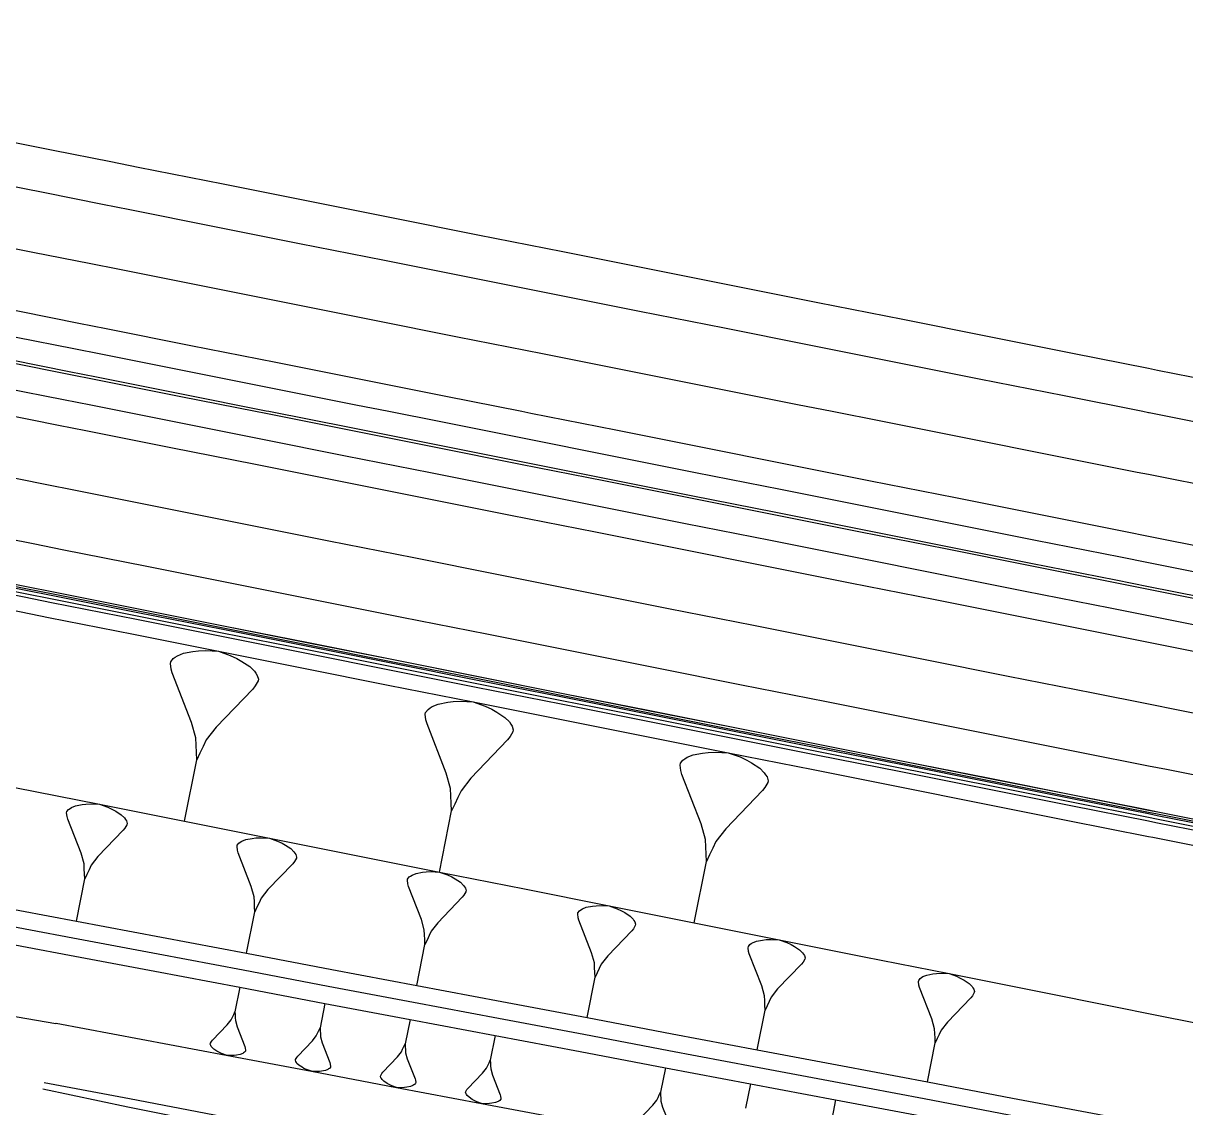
# Model space of a CAD drawing. Extents: x 389565 to 391267, y 804651 to 804848.
# Drawn here: x 389735 to 389802.1, y 804759.8 to 804822.4 of the extents above; entities that cross this region are included whole.
import ezdxf

# ---------------------------------------------------------------- set-up
doc = ezdxf.new("R2010")
doc.units = 0
doc.layers.get('0').update_dxf_attribs({"linetype": 'CONTINUOUS'})

msp = doc.modelspace()

# ---------------------------------------------------------------- linework, layer by layer
at = {"color": 7}
for p, q in [((389799.6622, 804800), (389800, 804799.9327)), ((389743.6967, 804785.7262), (389743.818, 804785.8073)), ((389743.818, 804785.8073), (389743.9393, 804785.8883)), ((389743.9393, 804785.8883), (389744.2831, 804786.0302)), ((389744.2831, 804786.0302), (389744.8292, 804786.1318)), ((389744.8292, 804786.1318), (389745.1528, 804786.1725)), ((389745.1528, 804786.1725), (389745.5776, 804786.1931)), ((389745.5776, 804786.1931), (389746.3059, 804786.1533)), ((389746.3059, 804786.1533), (389746.9939, 804785.9111)), ((389746.9939, 804785.9111), (389747.3784, 804785.7294)), ((389743.5351, 804785.4429), (389743.5553, 804785.5441)), ((389743.5758, 804785.1193), (389743.5351, 804785.4429)), ((389743.5553, 804785.5441), (389743.6967, 804785.7262)), ((389743.6367, 804784.8968), (389743.5758, 804785.1193)), ((389747.3784, 804785.7294), (389747.6618, 804785.5678)), ((389747.6618, 804785.5678), (389748.1273, 804785.2647)), ((389748.1273, 804785.2647), (389748.3905, 804785.002)), ((389744.7517, 804782.0454), (389743.6367, 804784.8968)), ((389748.3905, 804785.002), (389748.4715, 804784.8806)), ((389748.5933, 804784.4357), (389748.4317, 804784.1524)), ((389748.4715, 804784.8806), (389748.5525, 804784.7593)), ((389748.5525, 804784.7593), (389748.6134, 804784.5369)), ((389748.6134, 804784.5369), (389748.5933, 804784.4357)), ((389748.2902, 804783.9702), (389746.168, 804781.7634)), ((389748.4317, 804784.1524), (389748.2902, 804783.9702)), ((389758.6497, 804782.9589), (389758.9936, 804783.1008)), ((389758.9936, 804783.1008), (389759.5399, 804783.2025)), ((389759.5399, 804783.2025), (389759.8637, 804783.2432)), ((389759.8637, 804783.2432), (389760.2886, 804783.2638)), ((389760.2886, 804783.2638), (389761.0171, 804783.2239)), ((389761.0171, 804783.2239), (389761.7053, 804782.9817)), ((389758.2454, 804782.5133), (389758.2656, 804782.6145)), ((389758.2862, 804782.1896), (389758.2454, 804782.5133)), ((389758.2656, 804782.6145), (389758.4071, 804782.7968)), ((389758.4071, 804782.7968), (389758.5284, 804782.8778)), ((389758.5284, 804782.8778), (389758.6497, 804782.9589)), ((389761.7053, 804782.9817), (389762.09, 804782.7999)), ((389762.09, 804782.7999), (389762.3734, 804782.6382)), ((389762.3734, 804782.6382), (389762.8391, 804782.3351)), ((389744.9952, 804781.1555), (389744.7517, 804782.0454)), ((389746.168, 804781.7634), (389745.6022, 804781.0347)), ((389758.347, 804781.9671), (389758.2862, 804782.1896)), ((389759.4624, 804779.1148), (389758.347, 804781.9671)), ((389762.8391, 804782.3351), (389763.1024, 804782.0723)), ((389763.1024, 804782.0723), (389763.1834, 804781.9509)), ((389763.1834, 804781.9509), (389763.2645, 804781.8296)), ((389763.2645, 804781.8296), (389763.3254, 804781.607)), ((389745.0158, 804780.7307), (389744.9952, 804781.1555)), ((389763.1436, 804781.2224), (389763.0021, 804781.0401)), ((389763.3052, 804781.5058), (389763.1436, 804781.2224)), ((389763.3254, 804781.607), (389763.3052, 804781.5058)), ((389745.0364, 804780.3059), (389745.0158, 804780.7307)), ((389745.4205, 804780.6502), (389745.2387, 804780.2657)), ((389745.6022, 804781.0347), (389745.4205, 804780.6502)), ((389763.0021, 804781.0401), (389760.8792, 804778.8327)), ((389744.352, 804776.3404), (389745.057, 804779.8811)), ((389745.057, 804779.8811), (389745.0364, 804780.3059)), ((389745.2387, 804780.2657), (389745.057, 804779.8811)), ((389772.9759, 804779.685), (389773.1174, 804779.8673)), ((389773.1174, 804779.8673), (389773.2388, 804779.9484)), ((389773.2388, 804779.9484), (389773.3602, 804780.0295)), ((389773.3602, 804780.0295), (389773.7042, 804780.1714)), ((389773.7042, 804780.1714), (389774.2506, 804780.2731)), ((389774.2506, 804780.2731), (389774.5745, 804780.3139)), ((389774.5745, 804780.3139), (389774.9995, 804780.3345)), ((389774.9995, 804780.3345), (389775.7283, 804780.2946)), ((389775.7283, 804780.2946), (389776.4167, 804780.0523)), ((389776.4167, 804780.0523), (389776.8015, 804779.8704)), ((389776.8015, 804779.8704), (389777.085, 804779.7087)), ((389759.706, 804778.2246), (389759.4624, 804779.1148)), ((389772.9557, 804779.5838), (389772.9759, 804779.685)), ((389772.9965, 804779.2599), (389772.9557, 804779.5838)), ((389773.0574, 804779.0373), (389772.9965, 804779.2599)), ((389777.085, 804779.7087), (389777.5509, 804779.4055)), ((389777.5509, 804779.4055), (389777.8142, 804779.1426)), ((389777.8142, 804779.1426), (389777.8953, 804779.0212)), ((389760.8792, 804778.8327), (389760.3132, 804778.1037)), ((389774.1731, 804776.1841), (389773.0574, 804779.0373)), ((389778.0171, 804778.5759), (389777.8554, 804778.2924)), ((389777.8953, 804779.0212), (389777.9764, 804778.8998)), ((389777.9764, 804778.8998), (389778.0373, 804778.6772)), ((389778.0373, 804778.6772), (389778.0171, 804778.5759)), ((389759.7266, 804777.7997), (389759.706, 804778.2246)), ((389759.7472, 804777.3747), (389759.7266, 804777.7997)), ((389760.1314, 804777.7191), (389759.9496, 804777.3344)), ((389760.3132, 804778.1037), (389760.1314, 804777.7191)), ((389777.7139, 804778.1101), (389775.5903, 804775.9019)), ((389777.8554, 804778.2924), (389777.7139, 804778.1101)), ((389737.6558, 804777.0245), (389737.7392, 804777.0802)), ((389737.7392, 804777.0802), (389737.8225, 804777.1359)), ((389737.8225, 804777.1359), (389738.0587, 804777.2334)), ((389738.0587, 804777.2334), (389738.4339, 804777.3032)), ((389738.4339, 804777.3032), (389738.6562, 804777.3312)), ((389738.6562, 804777.3312), (389738.9481, 804777.3453)), ((389738.9481, 804777.3453), (389739.4484, 804777.3179)), ((389739.4484, 804777.3179), (389739.9211, 804777.1515)), ((389739.9211, 804777.1515), (389740.1853, 804777.0267)), ((389759.7678, 804776.9498), (389759.7472, 804777.3747)), ((389759.9496, 804777.3344), (389759.7678, 804776.9498)), ((389737.5448, 804776.8299), (389737.5586, 804776.8994)), ((389737.5728, 804776.6075), (389737.5448, 804776.8299)), ((389737.5586, 804776.8994), (389737.6558, 804777.0245)), ((389737.6146, 804776.4547), (389737.5728, 804776.6075)), ((389738.3807, 804774.4957), (389737.6146, 804776.4547)), ((389740.1853, 804777.0267), (389740.38, 804776.9157)), ((389740.38, 804776.9157), (389740.6998, 804776.7075)), ((389740.6998, 804776.7075), (389740.8806, 804776.5269)), ((389740.8806, 804776.5269), (389740.9363, 804776.4436)), ((389740.9363, 804776.4436), (389740.992, 804776.3602)), ((389759.0625, 804773.4079), (389759.7678, 804776.9498)), ((389740.8117, 804775.8181), (389739.3537, 804774.3019)), ((389740.9089, 804775.9432), (389740.8117, 804775.8181)), ((389741.02, 804776.1379), (389740.9089, 804775.9432)), ((389740.992, 804776.3602), (389741.0338, 804776.2074)), ((389741.0338, 804776.2074), (389741.02, 804776.1379)), ((389774.4168, 804775.2937), (389774.1731, 804776.1841)), ((389775.5903, 804775.9019), (389775.0241, 804775.1727)), ((389747.3933, 804774.9505), (389747.4891, 804775.0738)), ((389747.4891, 804775.0738), (389747.5712, 804775.1287)), ((389747.5712, 804775.1287), (389747.6533, 804775.1835)), ((389747.6533, 804775.1835), (389747.886, 804775.2796)), ((389747.886, 804775.2796), (389748.2557, 804775.3484)), ((389748.2557, 804775.3484), (389748.4748, 804775.376)), ((389748.4748, 804775.376), (389748.7624, 804775.3899)), ((389748.7624, 804775.3899), (389749.2555, 804775.3629)), ((389749.2555, 804775.3629), (389749.7213, 804775.199)), ((389749.7213, 804775.199), (389749.9816, 804775.0759)), ((389749.9816, 804775.0759), (389750.1734, 804774.9665)), ((389774.4374, 804774.8686), (389774.4168, 804775.2937)), ((389775.0241, 804775.1727), (389774.8423, 804774.788)), ((389738.548, 804773.8843), (389738.3807, 804774.4957)), ((389747.3797, 804774.882), (389747.3933, 804774.9505)), ((389747.4072, 804774.6629), (389747.3797, 804774.882)), ((389747.4484, 804774.5123), (389747.4072, 804774.6629)), ((389748.2033, 804772.5819), (389747.4484, 804774.5123)), ((389750.1734, 804774.9665), (389750.4886, 804774.7614)), ((389750.4886, 804774.7614), (389750.6667, 804774.5835)), ((389750.6667, 804774.5835), (389750.7216, 804774.5014)), ((389750.7216, 804774.5014), (389750.7764, 804774.4192)), ((389750.7764, 804774.4192), (389750.8177, 804774.2686)), ((389774.458, 804774.4435), (389774.4374, 804774.8686)), ((389774.4786, 804774.0184), (389774.458, 804774.4435)), ((389774.6604, 804774.4032), (389774.4786, 804774.0184)), ((389774.8423, 804774.788), (389774.6604, 804774.4032)), ((389738.5621, 804773.5924), (389738.548, 804773.8843)), ((389738.965, 804773.8012), (389738.8401, 804773.5371)), ((389739.3537, 804774.3019), (389738.965, 804773.8012)), ((389750.5989, 804773.885), (389749.1621, 804772.391)), ((389750.6946, 804774.0083), (389750.5989, 804773.885)), ((389750.804, 804774.2001), (389750.6946, 804774.0083)), ((389750.8177, 804774.2686), (389750.804, 804774.2001)), ((389773.7731, 804770.4754), (389774.4786, 804774.0184)), ((389738.5762, 804773.3006), (389738.5621, 804773.5924)), ((389738.5904, 804773.0087), (389738.5762, 804773.3006)), ((389738.7152, 804773.2729), (389738.5904, 804773.0087)), ((389738.8401, 804773.5371), (389738.7152, 804773.2729)), ((389757.228, 804773.0016), (389757.3223, 804773.1231)), ((389757.3223, 804773.1231), (389757.4032, 804773.1772)), ((389757.4032, 804773.1772), (389757.4841, 804773.2312)), ((389757.4841, 804773.2312), (389757.7134, 804773.3258)), ((389757.7134, 804773.3258), (389758.0776, 804773.3936)), ((389758.0776, 804773.3936), (389758.2935, 804773.4208)), ((389758.2935, 804773.4208), (389758.5768, 804773.4345)), ((389758.5768, 804773.4345), (389759.0625, 804773.4079)), ((389759.0625, 804773.4079), (389759.5214, 804773.2464)), ((389759.5214, 804773.2464), (389759.7778, 804773.1252)), ((389759.7778, 804773.1252), (389759.9668, 804773.0174)), ((389759.9668, 804773.0174), (389760.2773, 804772.8153)), ((389738.106, 804770.5761), (389738.5904, 804773.0087)), ((389748.3682, 804771.9795), (389748.2033, 804772.5819)), ((389749.1621, 804772.391), (389748.7791, 804771.8977)), ((389757.2145, 804772.9342), (389757.228, 804773.0016)), ((389757.2417, 804772.7183), (389757.2145, 804772.9342)), ((389757.2823, 804772.5699), (389757.2417, 804772.7183)), ((389758.026, 804770.6682), (389757.2823, 804772.5699)), ((389760.2773, 804772.8153), (389760.4528, 804772.6401)), ((389760.4528, 804772.6401), (389760.5069, 804772.5592)), ((389760.5069, 804772.5592), (389760.5609, 804772.4783)), ((389760.5609, 804772.4783), (389760.6015, 804772.3299)), ((389748.3821, 804771.6919), (389748.3682, 804771.9795)), ((389748.396, 804771.4043), (389748.3821, 804771.6919)), ((389748.7791, 804771.8977), (389748.656, 804771.6373)), ((389760.386, 804771.9519), (389758.9705, 804770.4801)), ((389760.4803, 804772.0734), (389760.386, 804771.9519)), ((389760.5881, 804772.2624), (389760.4803, 804772.0734)), ((389760.6015, 804772.3299), (389760.5881, 804772.2624)), ((389747.9327, 804768.7197), (389748.41, 804771.1167)), ((389748.41, 804771.1167), (389748.396, 804771.4043)), ((389748.533, 804771.377), (389748.41, 804771.1167)), ((389748.656, 804771.6373), (389748.533, 804771.377)), ((389767.0494, 804770.9863), (389767.0626, 804771.0528)), ((389767.0626, 804771.0528), (389767.1555, 804771.1724)), ((389767.1555, 804771.1724), (389767.2352, 804771.2257)), ((389767.2352, 804771.2257), (389767.3149, 804771.2789)), ((389767.3149, 804771.2789), (389767.5407, 804771.3721)), ((389767.5407, 804771.3721), (389767.8995, 804771.4388)), ((389767.8995, 804771.4388), (389768.1121, 804771.4656)), ((389768.1121, 804771.4656), (389768.3911, 804771.4791)), ((389768.3911, 804771.4791), (389768.8696, 804771.4529)), ((389768.8696, 804771.4529), (389769.3215, 804771.2939)), ((389769.3215, 804771.2939), (389769.5741, 804771.1745)), ((389769.5741, 804771.1745), (389769.7602, 804771.0683)), ((389769.7602, 804771.0683), (389770.0661, 804770.8692)), ((389758.1884, 804770.0747), (389758.026, 804770.6682)), ((389758.9705, 804770.4801), (389758.5932, 804769.9941)), ((389767.0761, 804770.7737), (389767.0494, 804770.9863)), ((389767.1161, 804770.6276), (389767.0761, 804770.7737)), ((389767.8486, 804768.7544), (389767.1161, 804770.6276)), ((389770.0661, 804770.8692), (389770.239, 804770.6966)), ((389770.239, 804770.6966), (389770.2922, 804770.6169)), ((389770.2922, 804770.6169), (389770.3454, 804770.5373)), ((389770.3454, 804770.5373), (389770.3854, 804770.3911)), ((389770.3854, 804770.3911), (389770.3722, 804770.3247)), ((389758.2021, 804769.7914), (389758.1884, 804770.0747)), ((389758.2158, 804769.508), (389758.2021, 804769.7914)), ((389758.472, 804769.7376), (389758.3508, 804769.4812)), ((389758.5932, 804769.9941), (389758.472, 804769.7376)), ((389770.1731, 804770.0188), (389768.779, 804768.5692)), ((389770.266, 804770.1385), (389770.1731, 804770.0188)), ((389770.3722, 804770.3247), (389770.266, 804770.1385)), ((389757.7593, 804766.8632), (389758.2295, 804769.2247)), ((389758.2295, 804769.2247), (389758.2158, 804769.508)), ((389758.3508, 804769.4812), (389758.2295, 804769.2247)), ((389776.8842, 804769.0384), (389776.8973, 804769.1039)), ((389776.9106, 804768.8291), (389776.8842, 804769.0384)), ((389776.8973, 804769.1039), (389776.9888, 804769.2217)), ((389776.9888, 804769.2217), (389777.0672, 804769.2741)), ((389777.0672, 804769.2741), (389777.1457, 804769.3265)), ((389777.1457, 804769.3265), (389777.3681, 804769.4183)), ((389777.3681, 804769.4183), (389777.7214, 804769.4841)), ((389777.7214, 804769.4841), (389777.9307, 804769.5104)), ((389777.9307, 804769.5104), (389778.2055, 804769.5237)), ((389778.2055, 804769.5237), (389778.6766, 804769.4979)), ((389778.6766, 804769.4979), (389779.1216, 804769.3413)), ((389779.1216, 804769.3413), (389779.3704, 804769.2237)), ((389779.3704, 804769.2237), (389779.5537, 804769.1192)), ((389779.5537, 804769.1192), (389779.8548, 804768.9232)), ((389768.0086, 804768.1699), (389767.8486, 804768.7544)), ((389768.779, 804768.5692), (389768.4073, 804768.0905)), ((389776.95, 804768.6852), (389776.9106, 804768.8291)), ((389777.6712, 804766.8407), (389776.95, 804768.6852)), ((389779.8548, 804768.9232), (389780.0251, 804768.7532)), ((389780.0251, 804768.7532), (389780.0775, 804768.6747)), ((389780.1562, 804768.3869), (389780.0517, 804768.2036)), ((389780.0775, 804768.6747), (389780.1299, 804768.5963)), ((389780.1299, 804768.5963), (389780.1693, 804768.4524)), ((389780.1693, 804768.4524), (389780.1562, 804768.3869)), ((389768.0221, 804767.8908), (389768.0086, 804768.1699)), ((389768.0356, 804767.6118), (389768.0221, 804767.8908)), ((389768.2879, 804767.8379), (389768.1685, 804767.5853)), ((389768.4073, 804768.0905), (389768.2879, 804767.8379)), ((389779.9602, 804768.0858), (389778.5874, 804766.6583)), ((389780.0517, 804768.2036), (389779.9602, 804768.0858)), ((389767.586, 804765.0068), (389768.0491, 804767.3327)), ((389768.0491, 804767.3327), (389768.0356, 804767.6118)), ((389768.1685, 804767.5853), (389768.0491, 804767.3327)), ((389786.7191, 804767.0906), (389786.7319, 804767.155)), ((389786.7451, 804766.8845), (389786.7191, 804767.0906)), ((389786.7319, 804767.155), (389786.822, 804767.271)), ((389786.822, 804767.271), (389786.8993, 804767.3226)), ((389786.8993, 804767.3226), (389786.9765, 804767.3742)), ((389786.9765, 804767.3742), (389787.1955, 804767.4646)), ((389787.1955, 804767.4646), (389787.5432, 804767.5293)), ((389787.5432, 804767.5293), (389787.7493, 804767.5552)), ((389787.7493, 804767.5552), (389788.0198, 804767.5683)), ((389788.0198, 804767.5683), (389788.4836, 804767.543)), ((389788.4836, 804767.543), (389788.9218, 804767.3887)), ((389788.9218, 804767.3887), (389789.1666, 804767.273)), ((389789.1666, 804767.273), (389789.3471, 804767.1701)), ((389789.3471, 804767.1701), (389789.6435, 804766.9771)), ((389747.5421, 804766.7582), (389747.2602, 804765.3427)), ((389777.8288, 804766.2651), (389777.6712, 804766.8407)), ((389778.5874, 804766.6583), (389778.2214, 804766.1869)), ((389786.7838, 804766.7428), (389786.7451, 804766.8845)), ((389787.4939, 804764.927), (389786.7838, 804766.7428)), ((389789.6435, 804766.9771), (389789.8112, 804766.8098)), ((389789.8112, 804766.8098), (389789.8628, 804766.7325)), ((389789.9403, 804766.4492), (389789.8374, 804766.2687)), ((389789.8628, 804766.7325), (389789.9143, 804766.6553)), ((389789.9143, 804766.6553), (389789.9531, 804766.5136)), ((389789.9531, 804766.5136), (389789.9403, 804766.4492)), ((389752.4554, 804765.8299), (389752.1736, 804764.4145)), ((389777.8421, 804765.9903), (389777.8288, 804766.2651)), ((389777.8554, 804765.7155), (389777.8421, 804765.9903)), ((389777.8687, 804765.4407), (389777.8554, 804765.7155)), ((389777.9863, 804765.6894), (389777.8687, 804765.4407)), ((389778.1038, 804765.9382), (389777.9863, 804765.6894)), ((389778.2214, 804766.1869), (389778.1038, 804765.9382)), ((389789.7473, 804766.1527), (389788.3958, 804764.7474)), ((389789.8374, 804766.2687), (389789.7473, 804766.1527)), ((389747.0423, 804764.8816), (389747.1149, 804765.0353)), ((389747.1149, 804765.0353), (389747.1876, 804765.189)), ((389747.1876, 804765.189), (389747.2602, 804765.3427)), ((389747.2602, 804765.3427), (389747.2685, 804765.1729)), ((389747.2685, 804765.1729), (389747.2767, 804765.0031)), ((389747.2767, 804765.0031), (389747.2849, 804764.8333)), ((389777.4126, 804763.1503), (389777.8687, 804765.4407)), ((389745.9677, 804763.7081), (389746.8161, 804764.5903)), ((389746.8161, 804764.5903), (389747.0423, 804764.8816)), ((389747.2849, 804764.8333), (389747.3823, 804764.4775)), ((389747.3823, 804764.4775), (389747.828, 804763.3376)), ((389752.1009, 804764.2608), (389752.1736, 804764.4145)), ((389752.1736, 804764.4145), (389752.1818, 804764.2447)), ((389757.3687, 804764.9017), (389757.0869, 804763.4863)), ((389787.649, 804764.3603), (389787.4939, 804764.927)), ((389787.6621, 804764.0897), (389787.649, 804764.3603)), ((389788.3958, 804764.7474), (389788.0355, 804764.2833)), ((389745.8466, 804763.522), (389745.9112, 804763.6352)), ((389745.9112, 804763.6352), (389745.9677, 804763.7081)), ((389750.881, 804762.7799), (389751.7294, 804763.662)), ((389751.7294, 804763.662), (389751.9556, 804763.9534)), ((389751.9556, 804763.9534), (389752.0283, 804764.1071)), ((389752.0283, 804764.1071), (389752.1009, 804764.2608)), ((389752.1818, 804764.2447), (389752.19, 804764.0749)), ((389752.19, 804764.0749), (389752.1983, 804763.905)), ((389752.1983, 804763.905), (389752.2956, 804763.5493)), ((389762.2821, 804763.9735), (389762.0002, 804762.558)), ((389787.6752, 804763.8192), (389787.6621, 804764.0897)), ((389787.6883, 804763.5487), (389787.6752, 804763.8192)), ((389787.804, 804763.7936), (389787.6883, 804763.5487)), ((389787.9198, 804764.0384), (389787.804, 804763.7936)), ((389788.0355, 804764.2833), (389787.9198, 804764.0384)), ((389745.8385, 804763.4815), (389745.8466, 804763.522)), ((389745.8628, 804763.3926), (389745.8385, 804763.4815)), ((389745.8952, 804763.3441), (389745.8628, 804763.3926)), ((389745.9276, 804763.2956), (389745.8952, 804763.3441)), ((389746.0328, 804763.1906), (389745.9276, 804763.2956)), ((389746.2189, 804763.0694), (389746.0328, 804763.1906)), ((389746.3322, 804763.0048), (389746.2189, 804763.0694)), ((389746.4859, 804762.9322), (389746.3322, 804763.0048)), ((389747.7555, 804762.9737), (389747.707, 804762.9413)), ((389747.804, 804763.0061), (389747.7555, 804762.9737)), ((389747.8606, 804763.0789), (389747.804, 804763.0061)), ((389747.828, 804763.3376), (389747.8523, 804763.2487)), ((389747.8523, 804763.2487), (389747.8686, 804763.1193)), ((389747.8686, 804763.1193), (389747.8606, 804763.0789)), ((389752.2956, 804763.5493), (389752.7413, 804762.4094)), ((389756.6428, 804762.7338), (389756.8689, 804763.0251)), ((389756.8689, 804763.0251), (389756.9416, 804763.1788)), ((389756.9416, 804763.1788), (389757.0142, 804763.3326)), ((389757.0142, 804763.3326), (389757.0869, 804763.4863)), ((389757.0869, 804763.4863), (389757.0951, 804763.3165)), ((389757.0951, 804763.3165), (389757.1034, 804763.1466)), ((389757.1034, 804763.1466), (389757.1116, 804762.9768)), ((389757.1116, 804762.9768), (389757.2089, 804762.6211)), ((389787.2393, 804761.2939), (389787.6883, 804763.5487)), ((389746.761, 804762.8354), (389746.4859, 804762.9322)), ((389747.0521, 804762.8194), (389746.761, 804762.8354)), ((389747.2219, 804762.8277), (389747.0521, 804762.8194)), ((389747.3513, 804762.8439), (389747.2219, 804762.8277)), ((389747.5696, 804762.8846), (389747.3513, 804762.8439)), ((389747.707, 804762.9413), (389747.5696, 804762.8846)), ((389750.7518, 804762.5533), (389750.7599, 804762.5937)), ((389750.7762, 804762.4644), (389750.7518, 804762.5533)), ((389750.7599, 804762.5937), (389750.8245, 804762.707)), ((389750.8086, 804762.4159), (389750.7762, 804762.4644)), ((389750.841, 804762.3674), (389750.8086, 804762.4159)), ((389750.8245, 804762.707), (389750.881, 804762.7799)), ((389750.9462, 804762.2623), (389750.841, 804762.3674)), ((389752.7413, 804762.4094), (389752.7657, 804762.3205)), ((389752.7657, 804762.3205), (389752.782, 804762.1911)), ((389755.7944, 804761.8516), (389756.6428, 804762.7338)), ((389757.2089, 804762.6211), (389757.6547, 804761.4812)), ((389761.8549, 804762.2506), (389761.9276, 804762.4043)), ((389761.9276, 804762.4043), (389762.0002, 804762.558)), ((389762.0002, 804762.558), (389762.0085, 804762.3882)), ((389762.0085, 804762.3882), (389762.0167, 804762.2184)), ((389751.1323, 804762.1412), (389750.9462, 804762.2623)), ((389751.2455, 804762.0766), (389751.1323, 804762.1412)), ((389751.3993, 804762.0039), (389751.2455, 804762.0766)), ((389751.6743, 804761.9071), (389751.3993, 804762.0039)), ((389751.9654, 804761.8912), (389751.6743, 804761.9071)), ((389752.1353, 804761.8994), (389751.9654, 804761.8912)), ((389752.2646, 804761.9157), (389752.1353, 804761.8994)), ((389752.4829, 804761.9563), (389752.2646, 804761.9157)), ((389752.6204, 804762.0131), (389752.4829, 804761.9563)), ((389752.6689, 804762.0455), (389752.6204, 804762.0131)), ((389752.7174, 804762.0778), (389752.6689, 804762.0455)), ((389752.7739, 804762.1507), (389752.7174, 804762.0778)), ((389752.782, 804762.1911), (389752.7739, 804762.1507)), ((389755.6652, 804761.6251), (389755.6732, 804761.6655)), ((389755.6895, 804761.5361), (389755.6652, 804761.6251)), ((389755.6732, 804761.6655), (389755.7378, 804761.7788)), ((389755.7378, 804761.7788), (389755.7944, 804761.8516)), ((389760.7077, 804760.9234), (389761.5561, 804761.8056)), ((389761.5561, 804761.8056), (389761.7823, 804762.0969)), ((389761.7823, 804762.0969), (389761.8549, 804762.2506)), ((389762.0167, 804762.2184), (389762.0249, 804762.0486)), ((389762.0249, 804762.0486), (389762.1223, 804761.6928)), ((389762.1223, 804761.6928), (389762.568, 804760.553)), ((389772.1087, 804762.1171), (389771.8269, 804760.7016)), ((389755.7219, 804761.4877), (389755.6895, 804761.5361)), ((389755.7543, 804761.4392), (389755.7219, 804761.4877)), ((389755.8595, 804761.3341), (389755.7543, 804761.4392)), ((389756.0456, 804761.213), (389755.8595, 804761.3341)), ((389756.1589, 804761.1484), (389756.0456, 804761.213)), ((389756.3126, 804761.0757), (389756.1589, 804761.1484)), ((389756.5876, 804760.9789), (389756.3126, 804761.0757)), ((389756.8788, 804760.963), (389756.5876, 804760.9789)), ((389757.0486, 804760.9712), (389756.8788, 804760.963)), ((389757.178, 804760.9875), (389757.0486, 804760.9712)), ((389757.3963, 804761.0281), (389757.178, 804760.9875)), ((389757.5337, 804761.0848), (389757.3963, 804761.0281)), ((389757.5822, 804761.1172), (389757.5337, 804761.0848)), ((389757.6307, 804761.1496), (389757.5822, 804761.1172)), ((389757.6872, 804761.2224), (389757.6307, 804761.1496)), ((389757.6547, 804761.4812), (389757.679, 804761.3923)), ((389757.679, 804761.3923), (389757.6953, 804761.2629)), ((389757.6953, 804761.2629), (389757.6872, 804761.2224)), ((389777.0221, 804761.1888), (389776.7402, 804759.7734)), ((389760.5785, 804760.6969), (389760.5865, 804760.7373)), ((389760.6028, 804760.6079), (389760.5785, 804760.6969)), ((389760.5865, 804760.7373), (389760.6511, 804760.8506)), ((389760.6352, 804760.5594), (389760.6028, 804760.6079)), ((389760.6676, 804760.5109), (389760.6352, 804760.5594)), ((389760.6511, 804760.8506), (389760.7077, 804760.9234)), ((389760.7728, 804760.4059), (389760.6676, 804760.5109)), ((389760.9589, 804760.2847), (389760.7728, 804760.4059)), ((389761.0722, 804760.2201), (389760.9589, 804760.2847)), ((389762.6006, 804760.2942), (389762.544, 804760.2214)), ((389762.568, 804760.553), (389762.5923, 804760.464)), ((389762.5923, 804760.464), (389762.6086, 804760.3347)), ((389762.6086, 804760.3347), (389762.6006, 804760.2942)), ((389771.6089, 804760.2405), (389771.6816, 804760.3942)), ((389771.6816, 804760.3942), (389771.7542, 804760.5479)), ((389771.7542, 804760.5479), (389771.8269, 804760.7016)), ((389771.8269, 804760.7016), (389771.8351, 804760.5318)), ((389771.8351, 804760.5318), (389771.8433, 804760.362)), ((389771.8433, 804760.362), (389771.8516, 804760.1921)), ((389761.2259, 804760.1475), (389761.0722, 804760.2201)), ((389761.501, 804760.0507), (389761.2259, 804760.1475)), ((389761.7921, 804760.0347), (389761.501, 804760.0507)), ((389761.9619, 804760.043), (389761.7921, 804760.0347)), ((389762.0913, 804760.0593), (389761.9619, 804760.043)), ((389762.3096, 804760.0999), (389762.0913, 804760.0593)), ((389762.447, 804760.1566), (389762.3096, 804760.0999)), ((389762.4955, 804760.189), (389762.447, 804760.1566)), ((389762.544, 804760.2214), (389762.4955, 804760.189)), ((389770.5344, 804759.0669), (389771.3827, 804759.9491)), ((389771.3827, 804759.9491), (389771.6089, 804760.2405)), ((389771.8516, 804760.1921), (389771.9489, 804759.8364)), ((389771.9489, 804759.8364), (389772.3947, 804758.6965)), ((389781.9354, 804760.2606), (389781.6535, 804758.8452))]:
    msp.add_line(p, q, dxfattribs=at)
at = {"color": 2, "linetype": 'CONTINUOUS'}
for points in [[(389700, 804822.3941), (389702.4438, 804821.9075), (389707.3475, 804820.931), (389712.2512, 804819.9546), (389717.155, 804818.9781), (389722.0587, 804818.0017), (389726.9624, 804817.0252), (389731.8662, 804816.0488), (389736.7699, 804815.0724), (389740.1044, 804814.4084), (389741.6736, 804814.0959), (389746.5773, 804813.1195), (389751.4811, 804812.143), (389756.3848, 804811.1666), (389761.2885, 804810.1901), (389766.1923, 804809.2137), (389771.096, 804808.2373), (389775.9997, 804807.2608), (389780.9034, 804806.2844), (389785.8072, 804805.3079), (389790.7109, 804804.3315), (389795.6146, 804803.355), (389800, 804802.4818)], [(389700, 804811.1781), (389700.2956, 804811.1193), (389705.1993, 804810.1428), (389710.1031, 804809.1664), (389715.0068, 804808.1899), (389719.9105, 804807.2135), (389724.8142, 804806.237), (389729.718, 804805.2606), (389734.6217, 804804.2842), (389737.9563, 804803.6202), (389739.5254, 804803.3077), (389744.4292, 804802.3313), (389749.3329, 804801.3548), (389754.2366, 804800.3784), (389756.1369, 804800)], [(389700, 804808.1192), (389704.6135, 804807.2006), (389709.5172, 804806.2241), (389714.4209, 804805.2477), (389719.3247, 804804.2712), (389724.2284, 804803.2948), (389729.1321, 804802.3184), (389734.0358, 804801.3419), (389737.3704, 804800.6779), (389738.9396, 804800.3655), (389740.775, 804800)], [(389800, 804802.4818), (389800.5184, 804802.3786), (389805.4221, 804801.4022), (389810.3258, 804800.4257), (389812.4638, 804800)], [(389740.775, 804800), (389743.8433, 804799.389), (389748.747, 804798.4126), (389753.6508, 804797.4361), (389758.5545, 804796.4597), (389763.4582, 804795.4833), (389768.3619, 804794.5068), (389773.2657, 804793.5304), (389778.1694, 804792.5539), (389783.0731, 804791.5775), (389787.9769, 804790.601), (389792.8806, 804789.6246), (389797.7843, 804788.6482), (389800, 804788.207)], [(389756.1369, 804800), (389759.1404, 804799.4019), (389764.0441, 804798.4255), (389768.9478, 804797.4491), (389773.8515, 804796.4726), (389778.7553, 804795.4962), (389783.659, 804794.5197), (389788.5627, 804793.5433), (389793.4665, 804792.5668), (389798.3702, 804791.5904), (389800, 804791.2659)], [(389700, 804796.9033), (389702.4653, 804796.4124), (389707.369, 804795.4359), (389712.2728, 804794.4595), (389717.1765, 804793.483), (389722.0802, 804792.5066), (389726.9839, 804791.5302), (389731.8877, 804790.5537), (389735.2222, 804789.8897), (389736.7914, 804789.5773), (389741.6951, 804788.6008), (389746.5989, 804787.6244), (389751.5026, 804786.6479), (389756.4063, 804785.6715), (389761.31, 804784.6951), (389766.2138, 804783.7186), (389771.1175, 804782.7422), (389776.0212, 804781.7657), (389780.925, 804780.7893), (389785.8287, 804779.8128), (389790.7324, 804778.8364), (389795.6361, 804777.86), (389800, 804776.991)], [(389800, 804791.2659), (389803.2739, 804790.6139), (389808.1776, 804789.6375), (389813.0814, 804788.6611), (389817.9851, 804787.6846), (389822.8888, 804786.7082), (389827.7926, 804785.7317), (389832.6963, 804784.7553), (389837.6, 804783.7788), (389842.5037, 804782.8024), (389847.4075, 804781.826), (389852.3112, 804780.8495), (389857.2149, 804779.8731), (389859.3406, 804779.4498), (389862.1161, 804778.8981), (389867.016, 804777.9284), (389871.9171, 804776.9642), (389876.8192, 804776.0054), (389881.7224, 804775.0521), (389886.6266, 804774.1042), (389891.5319, 804773.1618), (389896.4383, 804772.2248), (389898.4566, 804771.841), (389900, 804771.5484)], [(389800, 804788.207), (389802.688, 804787.6717), (389807.5918, 804786.6953), (389812.4955, 804785.7188), (389817.3992, 804784.7424), (389822.303, 804783.7659), (389827.2067, 804782.7895), (389832.1104, 804781.8131), (389837.0142, 804780.8366), (389841.9179, 804779.8602), (389846.8216, 804778.8837), (389851.7253, 804777.9073), (389856.6291, 804776.9308), (389858.7547, 804776.5076), (389861.532, 804775.9555), (389866.4353, 804774.9851), (389871.3396, 804774.0203), (389876.245, 804773.0609), (389881.1515, 804772.1069), (389886.059, 804771.1584), (389890.9675, 804770.2154), (389895.8771, 804769.2778), (389897.8969, 804768.8937), (389900, 804768.495)], [(389800, 804776.991), (389800.5399, 804776.8835), (389805.4436, 804775.9071), (389810.3473, 804774.9306), (389815.2511, 804773.9542), (389820.1548, 804772.9777), (389825.0585, 804772.0013), (389829.9622, 804771.0249), (389834.866, 804770.0484), (389839.7697, 804769.072), (389844.6734, 804768.0955), (389849.5772, 804767.1191), (389854.4809, 804766.1426), (389856.6065, 804765.7194), (389859.3907, 804765.1659), (389864.3059, 804764.1932), (389869.2222, 804763.226), (389874.1396, 804762.2642), (389879.0581, 804761.308)]]:
    msp.add_lwpolyline(points, dxfattribs=at)
at = {"color": 7, "linetype": 'CONTINUOUS'}
for points in [[(389700, 804819.845), (389701.9556, 804819.4556), (389706.8593, 804818.4791), (389711.763, 804817.5027), (389716.6667, 804816.5263), (389721.5705, 804815.5498), (389726.4742, 804814.5734), (389731.3779, 804813.5969), (389736.2817, 804812.6205), (389739.6162, 804811.9565), (389741.1854, 804811.644), (389746.0891, 804810.6676), (389750.9928, 804809.6912), (389755.8966, 804808.7147), (389760.8003, 804807.7383), (389765.704, 804806.7618), (389770.6078, 804805.7854), (389775.5115, 804804.8089), (389780.4152, 804803.8325), (389785.319, 804802.8561), (389790.2227, 804801.8796), (389795.1264, 804800.9032), (389799.6622, 804800)], [(389700, 804816.2763), (389701.272, 804816.023), (389706.1758, 804815.0465), (389711.0795, 804814.0701), (389715.9832, 804813.0937), (389720.887, 804812.1172), (389725.7907, 804811.1408), (389730.6944, 804810.1643), (389735.5982, 804809.1879), (389738.9327, 804808.5239), (389740.5019, 804808.2114), (389745.4056, 804807.235), (389750.3093, 804806.2586), (389755.2131, 804805.2821), (389760.1168, 804804.3057), (389765.0205, 804803.3292), (389769.9243, 804802.3528), (389774.828, 804801.3763), (389779.7317, 804800.3999), (389781.74, 804800)], [(389700, 804812.7076), (389700.5885, 804812.5904), (389705.4923, 804811.6139), (389710.396, 804810.6375), (389715.2997, 804809.661), (389720.2035, 804808.6846), (389725.1072, 804807.7082), (389730.0109, 804806.7317), (389734.9146, 804805.7553), (389738.2492, 804805.0913), (389739.8184, 804804.7788), (389744.7221, 804803.8024), (389749.6258, 804802.8259), (389754.5296, 804801.8495), (389759.4333, 804800.8731), (389763.8178, 804800)], [(389715.1718, 804800), (389718.3482, 804799.3675), (389723.2519, 804798.3911), (389728.1557, 804797.4146), (389733.0594, 804796.4382), (389736.394, 804795.7742), (389737.9631, 804795.4617), (389742.8669, 804794.4853), (389747.7706, 804793.5089), (389752.6743, 804792.5324), (389757.578, 804791.556), (389762.4818, 804790.5795), (389767.3855, 804789.6031), (389772.2892, 804788.6266), (389777.193, 804787.6502), (389782.0967, 804786.6738), (389787.0004, 804785.6973), (389791.9041, 804784.7209), (389796.8079, 804783.7444), (389800, 804783.1088)], [(389733.094, 804800), (389733.7429, 804799.8708), (389737.0775, 804799.2068), (389738.6466, 804798.8944), (389743.5504, 804797.9179), (389748.4541, 804796.9415), (389753.3578, 804795.965), (389758.2616, 804794.9886), (389763.1653, 804794.0121), (389768.069, 804793.0357), (389772.9727, 804792.0593), (389777.8765, 804791.0828), (389782.7802, 804790.1064), (389787.6839, 804789.1299), (389792.5877, 804788.1535), (389797.4914, 804787.177), (389800, 804786.6775)], [(389763.8178, 804800), (389764.337, 804799.8966), (389769.2407, 804798.9202), (389774.1445, 804797.9437), (389779.0482, 804796.9673), (389783.9519, 804795.9908), (389788.8557, 804795.0144), (389793.7594, 804794.038), (389798.6631, 804793.0615), (389800, 804792.7953)], [(389781.74, 804800), (389784.6354, 804799.4235), (389789.5392, 804798.447), (389794.4429, 804797.4706), (389799.3466, 804796.4941), (389800, 804796.364)], [(389800, 804799.9327), (389800.0301, 804799.9267), (389804.9339, 804798.9503), (389809.8376, 804797.9738), (389814.7413, 804796.9974), (389819.6451, 804796.021), (389824.5488, 804795.0445), (389829.4525, 804794.0681), (389834.3562, 804793.0916), (389839.26, 804792.1152), (389844.1637, 804791.1387), (389849.0674, 804790.1623), (389853.9712, 804789.1859), (389858.8749, 804788.2094), (389861.0005, 804787.7862), (389863.7708, 804787.2354), (389868.6615, 804786.2676), (389873.5533, 804785.3052), (389878.4461, 804784.3483), (389883.34, 804783.3967), (389888.235, 804782.4507), (389893.131, 804781.51), (389898.0281, 804780.5748), (389900, 804780.1998)], [(389700, 804799.4523), (389702.9535, 804798.8642), (389707.8572, 804797.8878), (389712.761, 804796.9113), (389717.6647, 804795.9349), (389722.5684, 804794.9585), (389727.4722, 804793.982), (389732.3759, 804793.0056), (389735.7104, 804792.3416), (389737.2796, 804792.0291), (389742.1833, 804791.0527), (389747.0871, 804790.0762), (389751.9908, 804789.0998), (389756.8945, 804788.1234), (389761.7983, 804787.1469), (389766.702, 804786.1705), (389771.6057, 804785.194), (389776.5095, 804784.2176), (389781.4132, 804783.2411), (389786.3169, 804782.2647), (389791.2206, 804781.2883), (389796.1244, 804780.3118), (389800, 804779.5401)], [(389700, 804796.6891), (389702.4243, 804796.2064), (389707.328, 804795.23), (389712.2317, 804794.2535), (389717.1355, 804793.2771), (389722.0392, 804792.3006), (389726.9429, 804791.3242), (389731.8467, 804790.3478), (389735.1812, 804789.6838), (389736.7504, 804789.3713), (389741.6541, 804788.3949), (389746.5578, 804787.4184), (389751.4616, 804786.442), (389756.3653, 804785.4655), (389761.269, 804784.4891), (389766.1728, 804783.5127), (389771.0765, 804782.5362), (389775.9802, 804781.5598), (389780.8839, 804780.5833), (389785.7877, 804779.6069), (389790.6914, 804778.6304), (389795.5951, 804777.654), (389800, 804776.7769)], [(389700, 804796.4852), (389702.3852, 804796.0103), (389707.289, 804795.0338), (389712.1927, 804794.0574), (389717.0964, 804793.0809), (389722.0001, 804792.1045), (389726.9039, 804791.128), (389731.8076, 804790.1516), (389735.1422, 804789.4876), (389736.7113, 804789.1752), (389741.6151, 804788.1987), (389746.5188, 804787.2223), (389751.4225, 804786.2458), (389756.3262, 804785.2694), (389761.23, 804784.2929), (389766.1337, 804783.3165), (389771.0374, 804782.3401), (389775.9412, 804781.3636), (389780.8449, 804780.3872), (389785.7486, 804779.4107), (389790.6523, 804778.4343), (389795.5561, 804777.4578), (389800, 804776.573)], [(389800, 804796.364), (389804.2504, 804795.5177), (389809.1541, 804794.5412), (389814.0578, 804793.5648), (389818.9615, 804792.5883), (389823.8653, 804791.6119), (389828.769, 804790.6355), (389833.6727, 804789.659), (389838.5765, 804788.6826), (389843.4802, 804787.7061), (389848.3839, 804786.7297), (389853.2876, 804785.7532), (389858.1914, 804784.7768), (389860.317, 804784.3535), (389863.0894, 804783.8024), (389867.9839, 804782.8338), (389872.8795, 804781.8707), (389877.7762, 804780.913), (389882.6739, 804779.9607), (389887.5727, 804779.0139), (389892.4726, 804778.0725), (389897.3734, 804777.1366), (389899.3896, 804776.7532), (389900, 804776.6375)], [(389800, 804792.7953), (389803.5668, 804792.0851), (389808.4706, 804791.1086), (389813.3743, 804790.1322), (389818.278, 804789.1557), (389823.1818, 804788.1793), (389828.0855, 804787.2029), (389832.9892, 804786.2264), (389837.893, 804785.25), (389842.7967, 804784.2735), (389847.7004, 804783.2971), (389852.6041, 804782.3206), (389857.5079, 804781.3442), (389859.6335, 804780.9209), (389862.4081, 804780.3694), (389867.3064, 804779.4), (389872.2058, 804778.4361), (389877.1063, 804777.4777), (389882.0079, 804776.5247), (389886.9105, 804775.5771), (389891.8141, 804774.635), (389896.7188, 804773.6984), (389898.7365, 804773.3147), (389900, 804773.0751)], [(389800, 804786.6775), (389802.3951, 804786.2006), (389807.2988, 804785.2242), (389812.2026, 804784.2477), (389817.1063, 804783.2713), (389822.01, 804782.2948), (389826.9138, 804781.3184), (389831.8175, 804780.3419), (389836.7212, 804779.3655), (389841.6249, 804778.389), (389846.5287, 804777.4126), (389851.4324, 804776.4362), (389856.3361, 804775.4597), (389858.4618, 804775.0365), (389861.24, 804774.4842), (389866.1449, 804773.5135), (389871.0509, 804772.5483), (389875.9579, 804771.5886), (389880.866, 804770.6343), (389885.7751, 804769.6855), (389890.6853, 804768.7421), (389895.5966, 804767.8042), (389897.617, 804767.42), (389900, 804766.9683)], [(389700, 804785.2234), (389700.2281, 804785.1773), (389705.1295, 804784.1889), (389710.0312, 804783.2022), (389714.9332, 804782.2174), (389719.8356, 804781.2343), (389724.7384, 804780.2529), (389729.6415, 804779.2733), (389732.9758, 804778.6082), (389734.5449, 804778.2954), (389739.4484, 804777.3179), (389744.352, 804776.3404), (389749.2555, 804775.3629), (389754.159, 804774.3854), (389759.0625, 804773.4079), (389763.966, 804772.4304), (389768.8696, 804771.4529), (389773.7731, 804770.4754), (389778.6766, 804769.4979), (389783.5801, 804768.5205), (389788.4836, 804767.543), (389793.3872, 804766.5655), (389798.2907, 804765.588), (389800, 804765.2472)], [(389800, 804783.1088), (389801.7116, 804782.768), (389806.6153, 804781.7915), (389811.5191, 804780.8151), (389816.4228, 804779.8387), (389821.3265, 804778.8622), (389826.2303, 804777.8858), (389831.134, 804776.9093), (389836.0377, 804775.9329), (389840.9414, 804774.9564), (389845.8452, 804773.98), (389850.7489, 804773.0036), (389855.6526, 804772.0271), (389857.7783, 804771.6038), (389860.5587, 804771.0511), (389865.4674, 804770.0797), (389870.3772, 804769.1138), (389875.288, 804768.1533), (389880.1999, 804767.1983)], [(389800, 804779.5401), (389801.0281, 804779.3354), (389805.9318, 804778.3589), (389810.8356, 804777.3825), (389815.7393, 804776.406), (389820.643, 804775.4296), (389825.5467, 804774.4532), (389830.4505, 804773.4767), (389835.3542, 804772.5003), (389840.2579, 804771.5238), (389845.1617, 804770.5474), (389850.0654, 804769.5709), (389854.9691, 804768.5945), (389857.0947, 804768.1712), (389859.8773, 804767.6181), (389864.7899, 804766.6459), (389869.7034, 804765.6792), (389874.6181, 804764.718), (389879.5338, 804763.7623)], [(389700, 804777.8132), (389703.7183, 804777.1021), (389708.6299, 804776.1648), (389713.5417, 804775.2292), (389718.4539, 804774.2953), (389723.3665, 804773.3633), (389728.2794, 804772.433), (389731.6204, 804771.8014), (389733.1927, 804771.5043), (389738.106, 804770.5761), (389743.0193, 804769.6479), (389747.9327, 804768.7197), (389752.846, 804767.7914), (389757.7593, 804766.8632), (389762.6727, 804765.935), (389767.586, 804765.0068), (389772.4993, 804764.0785), (389777.4126, 804763.1503), (389782.326, 804762.2221), (389787.2393, 804761.2939), (389792.1526, 804760.3657), (389797.066, 804759.4374), (389800, 804758.8831)], [(389800, 804757.8655), (389796.8707, 804758.4567), (389791.9573, 804759.3849), (389787.044, 804760.3131), (389782.1307, 804761.2414), (389777.2174, 804762.1696), (389772.304, 804763.0978), (389767.3907, 804764.026), (389762.4774, 804764.9542), (389757.564, 804765.8825), (389752.6507, 804766.8107), (389747.7374, 804767.7389), (389742.824, 804768.6671), (389737.9107, 804769.5954), (389732.9974, 804770.5236), (389731.4251, 804770.8206), (389728.0841, 804771.4522), (389723.1712, 804772.3825), (389718.2586, 804773.3146), (389713.3464, 804774.2484), (389708.4346, 804775.184), (389703.5231, 804776.1214), (389700, 804776.7951)], [(389800, 804776.7769), (389800.4989, 804776.6776), (389805.4026, 804775.7011), (389810.3063, 804774.7247), (389815.2101, 804773.7482), (389820.1138, 804772.7718), (389825.0175, 804771.7953), (389829.9212, 804770.8189), (389834.825, 804769.8425), (389839.7287, 804768.866), (389844.6324, 804767.8896), (389849.5362, 804766.9131), (389854.4399, 804765.9367), (389856.5655, 804765.5134), (389859.3498, 804764.9599), (389864.2652, 804763.9872), (389869.1818, 804763.0199), (389874.0994, 804762.0581), (389879.0181, 804761.1018)], [(389800, 804776.573), (389800.4598, 804776.4814), (389805.3635, 804775.505), (389810.2673, 804774.5285), (389815.171, 804773.5521), (389820.0747, 804772.5756), (389824.9785, 804771.5992), (389829.8822, 804770.6227), (389834.7859, 804769.6463), (389839.6896, 804768.6699), (389844.5934, 804767.6934), (389849.4971, 804766.717), (389854.4008, 804765.7405), (389856.5265, 804765.3173), (389859.3108, 804764.7637), (389864.2265, 804763.791), (389869.1433, 804762.8237), (389874.0611, 804761.8618), (389878.98, 804760.9054)], [(389700, 804771.3842), (389702.4919, 804770.9426), (389707.4126, 804770.0518), (389712.3307, 804769.1476), (389717.2505, 804768.2518), (389722.1725, 804767.3671), (389727.0902, 804766.4609), (389730.4276, 804765.8111), (389731.998, 804765.5045), (389736.9295, 804764.6678), (389736.9343, 804764.6918), (389741.8476, 804763.7636), (389746.761, 804762.8354), (389751.6743, 804761.9071), (389756.5876, 804760.9789), (389761.501, 804760.0507), (389766.4143, 804759.1224), (389771.3276, 804758.1942), (389776.2409, 804757.266), (389781.1543, 804756.3378), (389786.0676, 804755.4095), (389790.9809, 804754.4813), (389795.8943, 804753.5531), (389800, 804752.7774)], [(389800, 804765.2472), (389803.1942, 804764.6105), (389808.0977, 804763.633), (389813.0012, 804762.6555), (389817.9048, 804761.678), (389822.8083, 804760.7005), (389827.7118, 804759.723), (389832.6153, 804758.7455), (389837.5188, 804757.768), (389842.4223, 804756.7905), (389847.3259, 804755.813), (389852.2294, 804754.8355), (389854.3549, 804754.4118), (389857.1461, 804753.8563), (389862.0737, 804752.8801), (389867.0023, 804751.9093), (389871.9321, 804750.9441), (389876.8629, 804749.9843)], [(389736.2508, 804761.2592), (389741.1641, 804760.331), (389746.0775, 804759.4028), (389750.9908, 804758.4745), (389755.9041, 804757.5463), (389760.8174, 804756.6181), (389765.7308, 804755.6898), (389770.6441, 804754.7616), (389775.5574, 804753.8334), (389780.4708, 804752.9052), (389785.3841, 804751.9769), (389790.2974, 804751.0487), (389795.2108, 804750.1205), (389800, 804749.2157)], [(389736.1786, 804760.8969), (389741.0706, 804759.8612), (389745.9722, 804758.8743), (389750.8775, 804757.9054), (389755.782, 804756.9328), (389760.6692, 804755.8735), (389765.557, 804754.8169), (389770.4542, 804753.8078), (389775.3589, 804752.8365), (389780.2601, 804751.8473), (389785.1595, 804750.8491), (389790.0654, 804749.8833), (389794.9757, 804748.9399), (389799.881, 804747.9713), (389800, 804747.9466)]]:
    msp.add_lwpolyline(points, dxfattribs=at)
at = {"color": 1, "linetype": 'CONTINUOUS'}
for points in [[(389700, 804809.8016), (389700.032, 804809.7952), (389704.9357, 804808.8188), (389709.8394, 804807.8424), (389714.7432, 804806.8659), (389719.6469, 804805.8895), (389724.5506, 804804.913), (389729.4543, 804803.9366), (389734.3581, 804802.9601), (389737.6926, 804802.2962), (389739.2618, 804801.9837), (389744.1655, 804801.0073), (389749.0693, 804800.0308), (389749.224, 804800)], [(389700, 804809.6487), (389700.0027, 804809.6481), (389704.9064, 804808.6717), (389709.8101, 804807.6952), (389714.7139, 804806.7188), (389719.6176, 804805.7424), (389724.5213, 804804.7659), (389729.425, 804803.7895), (389734.3288, 804802.813), (389737.6633, 804802.149), (389739.2325, 804801.8366), (389744.1362, 804800.8601), (389748.4559, 804800)], [(389748.4559, 804800), (389749.04, 804799.8837), (389753.9437, 804798.9073), (389758.8474, 804797.9308), (389763.7511, 804796.9544), (389768.6549, 804795.9779), (389773.5586, 804795.0015), (389778.4623, 804794.025), (389783.3661, 804793.0486), (389788.2698, 804792.0722), (389793.1735, 804791.0957), (389798.0773, 804790.1193), (389800, 804789.7364)], [(389749.224, 804800), (389753.973, 804799.0544), (389758.8767, 804798.0779), (389763.7804, 804797.1015), (389768.6842, 804796.125), (389773.5879, 804795.1486), (389778.4916, 804794.1722), (389783.3954, 804793.1957), (389788.2991, 804792.2193), (389793.2028, 804791.2428), (389798.1065, 804790.2664), (389800, 804789.8894)], [(389700, 804796.8982), (389702.4643, 804796.4075), (389707.368, 804795.431), (389712.2718, 804794.4546), (389717.1755, 804793.4781), (389722.0792, 804792.5017), (389726.983, 804791.5252), (389731.8867, 804790.5488), (389735.2212, 804789.8848), (389736.7904, 804789.5724), (389741.6941, 804788.5959), (389746.5979, 804787.6195), (389751.5016, 804786.643), (389756.4053, 804785.6666), (389761.3091, 804784.6901), (389766.2128, 804783.7137), (389771.1165, 804782.7373), (389776.0203, 804781.7608), (389780.924, 804780.7844), (389785.8277, 804779.8079), (389790.7314, 804778.8315), (389795.6352, 804777.855), (389800, 804776.9859)], [(389700, 804796.7758), (389702.4409, 804796.2898), (389707.3446, 804795.3133), (389712.2483, 804794.3369), (389717.1521, 804793.3604), (389722.0558, 804792.384), (389726.9595, 804791.4076), (389731.8633, 804790.4311), (389735.1978, 804789.7671), (389736.767, 804789.4547), (389741.6707, 804788.4782), (389746.5744, 804787.5018), (389751.4782, 804786.5253), (389756.3819, 804785.5489), (389761.2856, 804784.5725), (389766.1894, 804783.596), (389771.0931, 804782.6196), (389775.9968, 804781.6431), (389780.9005, 804780.6667), (389785.8043, 804779.6902), (389790.708, 804778.7138), (389795.6117, 804777.7374), (389800, 804776.8636)], [(389700, 804796.2711), (389702.3442, 804795.8043), (389707.2479, 804794.8279), (389712.1517, 804793.8514), (389717.0554, 804792.875), (389721.9591, 804791.8985), (389726.8629, 804790.9221), (389731.7666, 804789.9456), (389735.1011, 804789.2817), (389736.6703, 804788.9692), (389741.574, 804787.9928), (389746.4778, 804787.0163), (389751.3815, 804786.0399), (389756.2852, 804785.0634), (389761.189, 804784.087), (389766.0927, 804783.1105), (389770.9964, 804782.1341), (389775.9002, 804781.1577), (389780.8039, 804780.1812), (389785.7076, 804779.2048), (389790.6113, 804778.2283), (389795.5151, 804777.2519), (389800, 804776.3588)], [(389700, 804795.3738), (389702.1724, 804794.9412), (389707.0761, 804793.9648), (389711.9798, 804792.9884), (389716.8835, 804792.0119), (389721.7873, 804791.0355), (389726.691, 804790.059), (389731.5947, 804789.0826), (389734.9293, 804788.4186), (389736.4985, 804788.1061), (389741.4022, 804787.1297), (389746.3059, 804786.1533), (389751.2097, 804785.1768), (389756.1134, 804784.2004), (389761.0171, 804783.2239), (389765.9208, 804782.2475), (389770.8246, 804781.271), (389775.7283, 804780.2946), (389780.632, 804779.3182), (389785.5358, 804778.3417), (389790.4395, 804777.3653), (389795.3432, 804776.3888), (389800, 804775.4616)], [(389800, 804789.8894), (389803.0103, 804789.2899), (389807.914, 804788.3135), (389812.8177, 804787.3371), (389817.7215, 804786.3606), (389822.6252, 804785.3842), (389827.5289, 804784.4077), (389832.4327, 804783.4313), (389837.3364, 804782.4548), (389842.2401, 804781.4784), (389847.1438, 804780.502), (389852.0476, 804779.5255), (389856.9513, 804778.5491), (389859.0769, 804778.1258), (389861.8533, 804777.5739), (389866.7547, 804776.6039), (389871.6572, 804775.6394), (389876.5608, 804774.6804), (389881.4655, 804773.7268), (389886.3712, 804772.7786), (389891.2779, 804771.8359), (389896.1858, 804770.8986), (389898.2047, 804770.5147), (389900, 804770.1744)], [(389800, 804789.7364), (389802.981, 804789.1428), (389807.8847, 804788.1664), (389812.7884, 804787.1899), (389817.6922, 804786.2135), (389822.5959, 804785.2371), (389827.4996, 804784.2606), (389832.4034, 804783.2842), (389837.3071, 804782.3077), (389842.2108, 804781.3313), (389847.1145, 804780.3548), (389852.0183, 804779.3784), (389856.922, 804778.402), (389859.0476, 804777.9787), (389861.8241, 804777.4268), (389866.7257, 804776.4568), (389871.6284, 804775.4922), (389876.5321, 804774.5331), (389881.4369, 804773.5795), (389886.3428, 804772.6313), (389891.2497, 804771.6886), (389896.1577, 804770.7513), (389898.1767, 804770.3674), (389900, 804770.0217)], [(389800, 804776.9859), (389800.5389, 804776.8786), (389805.4426, 804775.9022), (389810.3464, 804774.9257), (389815.2501, 804773.9493), (389820.1538, 804772.9728), (389825.0575, 804771.9964), (389829.9613, 804771.0199), (389834.865, 804770.0435), (389839.7687, 804769.0671), (389844.6725, 804768.0906), (389849.5762, 804767.1142), (389854.4799, 804766.1377), (389856.6056, 804765.7145), (389859.3897, 804765.161), (389864.3049, 804764.1883), (389869.2213, 804763.2211), (389874.1386, 804762.2593), (389879.0571, 804761.303)], [(389800, 804776.8636), (389800.5155, 804776.7609), (389805.4192, 804775.7845), (389810.3229, 804774.808), (389815.2267, 804773.8316), (389820.1304, 804772.8551), (389825.0341, 804771.8787), (389829.9378, 804770.9023), (389834.8416, 804769.9258), (389839.7453, 804768.9494), (389844.649, 804767.9729), (389849.5528, 804766.9965), (389854.4565, 804766.02), (389856.5821, 804765.5968), (389859.3663, 804765.0433), (389864.2817, 804764.0706), (389869.1982, 804763.1033), (389874.1157, 804762.1416), (389879.0343, 804761.1852)], [(389700, 804775.777), (389703.3278, 804775.1406), (389708.2393, 804774.2033), (389713.1511, 804773.2677), (389718.0634, 804772.3338), (389722.9759, 804771.4018), (389727.8888, 804770.4715), (389731.2298, 804769.8399), (389732.8021, 804769.5428), (389737.7154, 804768.6146), (389742.6288, 804767.6864), (389747.5421, 804766.7582), (389752.4554, 804765.8299), (389757.3687, 804764.9017), (389762.2821, 804763.9735), (389767.1954, 804763.0453), (389772.1087, 804762.1171), (389777.0221, 804761.1888), (389781.9354, 804760.2606), (389786.8487, 804759.3324), (389791.7621, 804758.4042), (389796.6754, 804757.4759), (389800, 804756.8479)], [(389800, 804776.3588), (389800.4188, 804776.2754), (389805.3225, 804775.299), (389810.2263, 804774.3226), (389815.13, 804773.3461), (389820.0337, 804772.3697), (389824.9374, 804771.3932), (389829.8412, 804770.4168), (389834.7449, 804769.4403), (389839.6486, 804768.4639), (389844.5524, 804767.4875), (389849.4561, 804766.511), (389854.3598, 804765.5346), (389856.4854, 804765.1113), (389859.27, 804764.5578), (389864.1859, 804763.5849), (389869.1029, 804762.6176), (389874.0209, 804761.6557), (389878.9401, 804760.6993)], [(389800, 804775.4616), (389800.2469, 804775.4124), (389805.1507, 804774.4359), (389810.0544, 804773.4595), (389814.9581, 804772.4831), (389819.8619, 804771.5066), (389824.7656, 804770.5302), (389829.6693, 804769.5537), (389834.573, 804768.5773), (389839.4768, 804767.6008), (389844.3805, 804766.6244), (389849.2842, 804765.648), (389854.188, 804764.6715), (389856.3136, 804764.2483), (389859.0987, 804763.6946), (389864.0155, 804762.7216), (389868.9335, 804761.7541), (389873.8525, 804760.792), (389878.7726, 804759.8354)]]:
    msp.add_lwpolyline(points, dxfattribs=at)
at = {"color": 3, "linetype": 'CONTINUOUS'}
for points in [[(389733.094, 804800), (389733.7429, 804799.8708), (389737.0775, 804799.2068), (389738.6466, 804798.8944), (389743.5504, 804797.9179), (389748.4541, 804796.9415), (389753.3578, 804795.965), (389758.2616, 804794.9886), (389763.1653, 804794.0121), (389768.069, 804793.0357), (389772.9727, 804792.0593), (389777.8765, 804791.0828), (389782.7802, 804790.1064), (389787.6839, 804789.1299), (389792.5877, 804788.1535), (389797.4914, 804787.177), (389800, 804786.6775)], [(389800, 804786.6775), (389802.3951, 804786.2006), (389807.2988, 804785.2242), (389812.2026, 804784.2477), (389817.1063, 804783.2713), (389822.01, 804782.2948), (389826.9138, 804781.3184), (389831.8175, 804780.3419), (389836.7212, 804779.3655), (389841.6249, 804778.389), (389846.5287, 804777.4126), (389851.4324, 804776.4362), (389856.3361, 804775.4597), (389858.4618, 804775.0365), (389861.24, 804774.4842), (389866.1449, 804773.5135), (389871.0509, 804772.5483), (389875.9579, 804771.5886), (389880.866, 804770.6343), (389885.7751, 804769.6855), (389890.6853, 804768.7421), (389895.5966, 804767.8042), (389897.617, 804767.42), (389900, 804766.9683)]]:
    msp.add_lwpolyline(points, dxfattribs=at)

doc.saveas('drawing.dxf')
